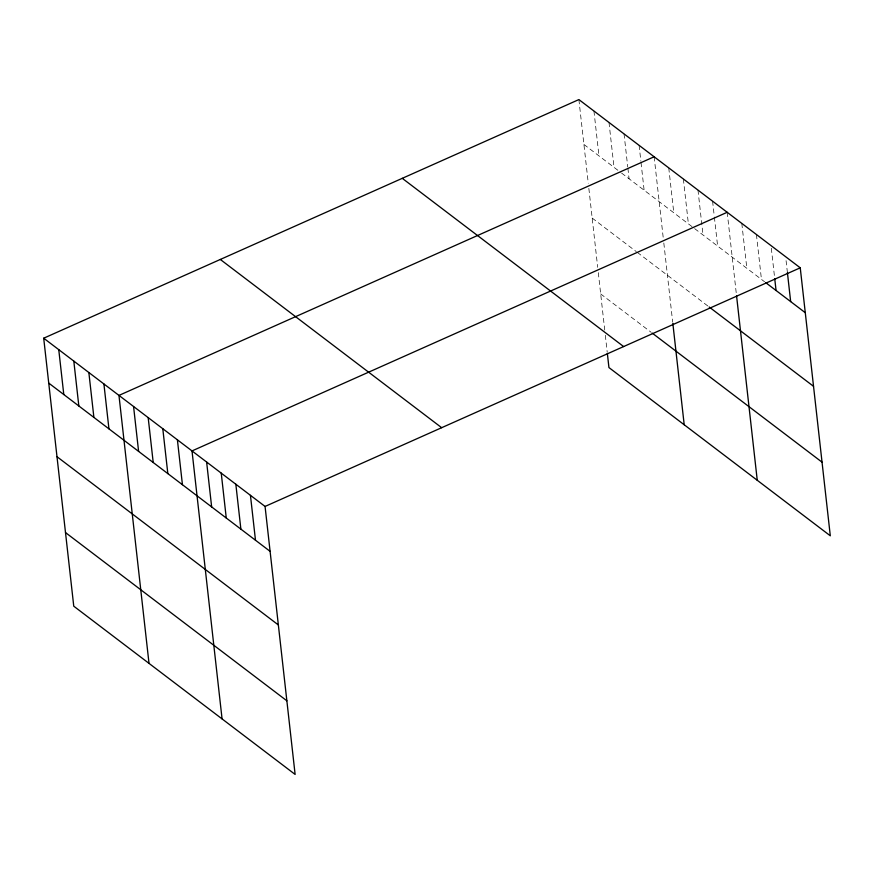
<?xml version="1.0" encoding="UTF-8"?>
<svg xmlns="http://www.w3.org/2000/svg" width="874" height="874" viewBox="0 0 874 874"><rect width="100%" height="100%" fill="white"/><g stroke="black" fill="none" stroke-linecap="round" stroke-linejoin="round"><path stroke-width="0.66" stroke-dasharray="4.37 3.28" d="M583.919 144.461L620.474 172.244M621.545 173.063L693.617 227.83M694.655 228.627L764.575 281.767M592.179 218.085L636.261 251.581M637.332 252.4L708.137 306.217M600.678 293.937L651.217 332.339M786.076 260.671L787.408 272.546M771.316 248.249L774.572 277.287M756.414 234.505L761.451 279.385M741.808 223.394L746.833 268.285M727.19 212.295L736.279 293.347M712.583 201.195L714.211 215.714M714.364 217.036L717.62 246.075M697.976 190.084L703.013 234.975M683.359 178.984L688.395 223.864M668.752 167.884L673.788 212.764M654.145 156.774L663.235 237.826M663.814 242.994L672.663 321.861M639.091 145.335L640.871 161.177M641.013 162.498L644.127 190.226M624.036 133.897L627.74 166.901M627.893 168.223L629.072 178.777M608.992 122.458L614.018 167.338M593.938 111.02L598.974 155.9M578.883 99.581L588.268 183.212M588.847 188.38L597.696 267.324M598.297 272.644L604.742 330.099M605.321 335.266L607.201 352.058"/><path stroke-width="1.31" d="M43.7 338.205L265.062 506.439L295.117 774.419L73.755 606.185L43.7 338.205L578.883 99.581L800.245 267.815L830.3 535.795L608.938 367.561L607.343 353.347M654.145 156.774L118.962 395.409L149.017 663.388M727.19 212.295L192.007 450.929L222.072 718.909M265.062 506.439L800.245 267.815M765.624 282.564L805.271 312.695M709.175 307.003L813.53 386.319M652.288 333.158L822.041 462.171M402.269 178.329L623.632 346.563M220.314 259.458L441.665 427.692M48.736 383.096L270.088 551.33M56.996 456.709L278.347 624.943M65.495 532.561L286.858 700.795M787.408 272.546L790.664 301.596M774.725 278.609L776.057 290.485M736.574 295.925L757.255 480.274M672.816 323.194L684.2 424.753M250.445 495.339L255.481 540.219M235.838 484.24L240.874 529.12M221.231 473.129L226.268 518.02M206.625 462.029L211.65 506.909M177.4 439.819L182.437 484.709M162.793 428.719L167.83 473.599M148.176 417.619L153.212 462.499M133.569 406.508L138.605 451.399M103.908 383.97L108.944 428.85M88.853 372.532L93.889 417.411M73.809 361.093L78.835 405.973M58.755 349.644L63.791 394.535"/></g></svg>
